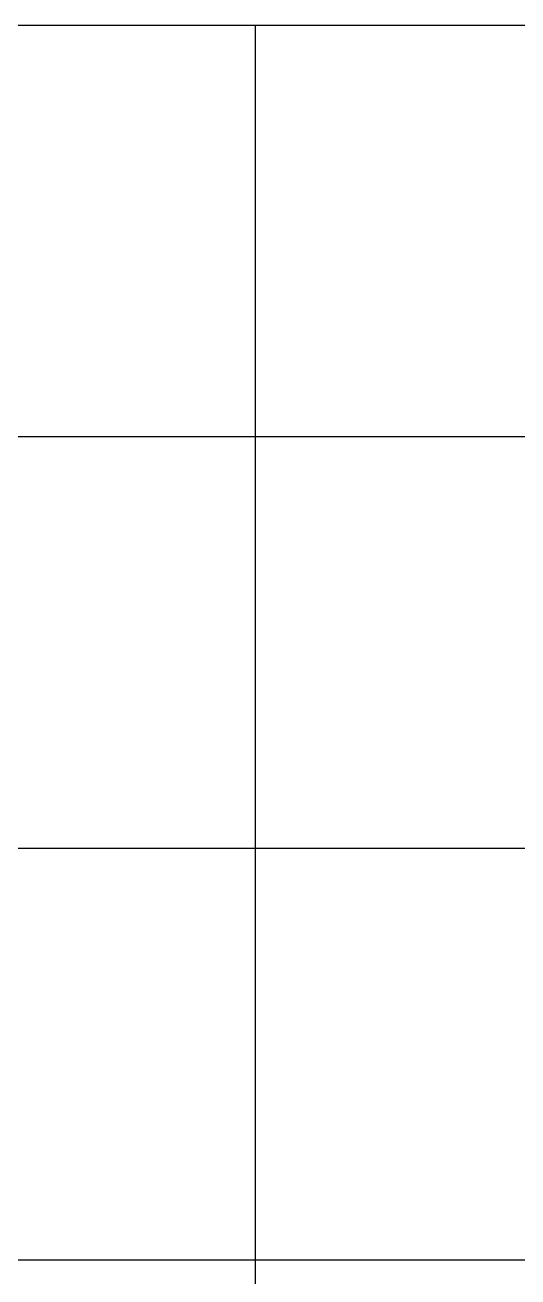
# Model space of a CAD drawing. Extents: x 9732137 to 18866768, y -962146 to 246094.
# Drawn here: x 9845293 to 9846071, y 110567 to 112544 of the extents above; entities that cross this region are included whole.
import ezdxf

# ---------------------------------------------------------------- set-up
doc = ezdxf.new("R2010")
doc.units = 0
doc.header["$LTSCALE"] = 1000
doc.layers.get('0').update_dxf_attribs({"linetype": 'CONTINUOUS'})

msp = doc.modelspace()

# ---------------------------------------------------------------- linework, layer by layer
for p, q in [((9842156.8, 112543.7), (9853156.8, 112543.7)), ((9845656.8, 109293.7), (9845656.8, 112543.7)), ((9845656.8, 109293.7), (9845656.8, 112543.7)), ((9842156.8, 111893.7), (9847656.8, 111893.7)), ((9842156.8, 111243.7), (9847656.8, 111243.7)), ((9842156.8, 110593.7), (9847656.8, 110593.7))]:
    msp.add_line(p, q)

doc.saveas('drawing.dxf')
